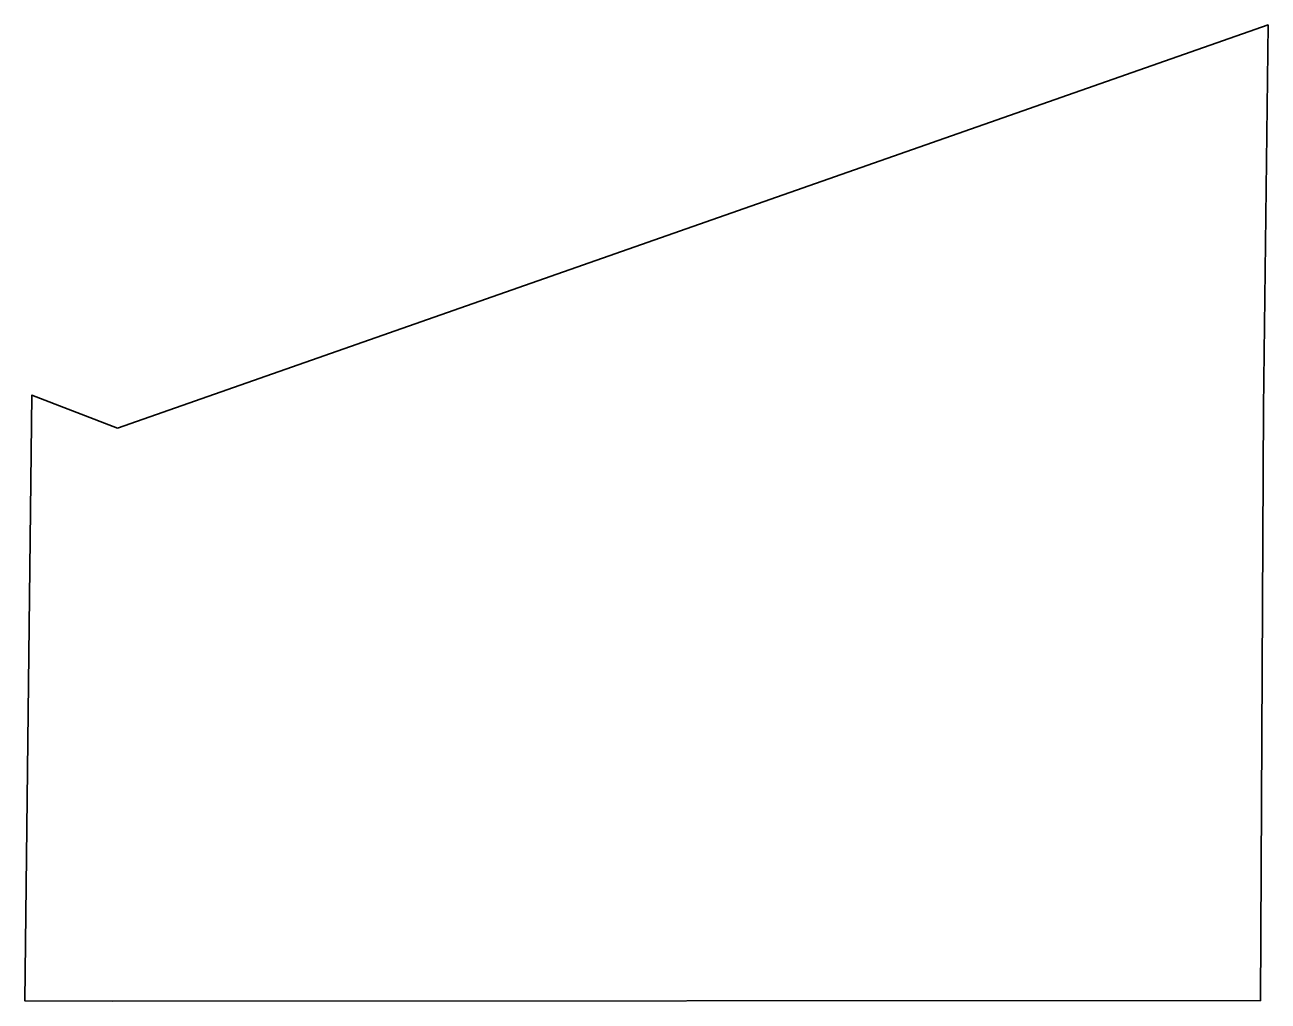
# Model space of a CAD drawing. Extents: x 0 to 4449, y -3496 to 0.
import ezdxf

# ---------------------------------------------------------------- set-up
doc = ezdxf.new("R2010")
doc.units = 0
doc.linetypes.add('Solid', pattern=[0])

msp = doc.modelspace()

# ---------------------------------------------------------------- linework, layer by layer
at = {"color": 0, "linetype": 'Solid', "lineweight": 35}
msp.add_lwpolyline([(331, -1444), (4449, 0), (4433, -1370), (4422, -3494), (315, -3496), (0, -3495), (25, -1326), (331, -1444)], close=True, dxfattribs=at)

doc.saveas('drawing.dxf')
